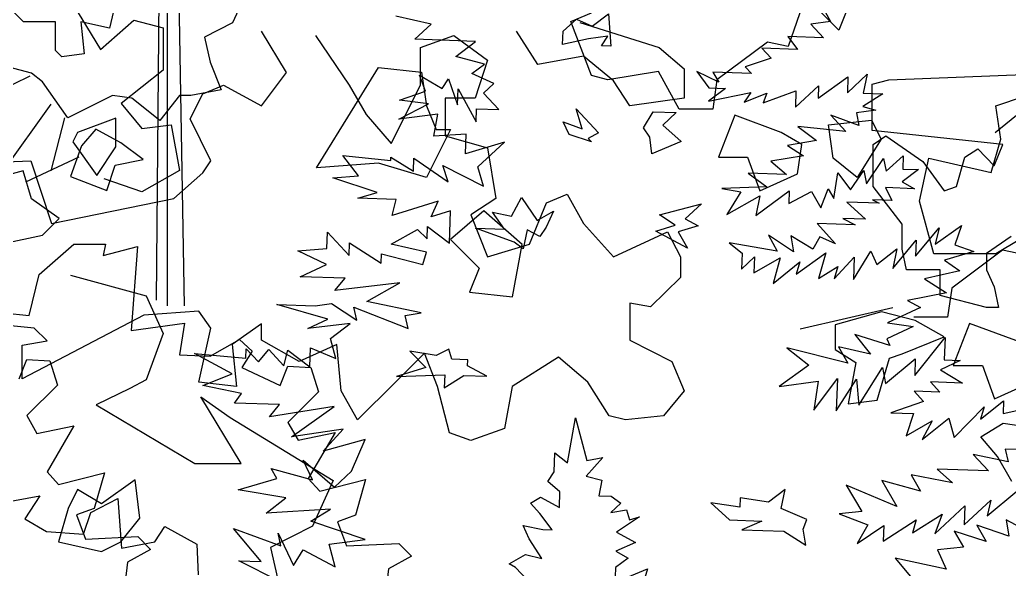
# Model space of a CAD drawing. Header units: inches. Extents: x -11 to 128, y 7 to 56.
# Drawn here: x 61.3007 to 61.6682, y 22.5109 to 22.7152 of the extents above; entities that cross this region are included whole.
import ezdxf

# ---------------------------------------------------------------- set-up
doc = ezdxf.new("R2010")
doc.units = ezdxf.units.IN
doc.header["$MEASUREMENT"] = 0
doc.layers.add('CAY', color=94, linetype='Continuous')
doc.layers.add('CAY-3', color=61, linetype='Continuous')
picture_1 = doc.add_image_def('image1.jpg', size_in_pixel=(1680, 1093))

# ---------------------------------------------------------------- blocks, each defined once
blk = doc.blocks.new('A$C76451831')
at = {"layer": 'CAY'}
for p, q in [((1732.84, 1302.79), (1656.18, 1285.1)), ((4951.7, 782.9), (4979.41, 737.48)), ((5100.15, 784.63), (5088.75, 759.46)), ((5575.78, 773.95), (5583.47, 760.53)), ((4979.41, 737.48), (5007.12, 761.66)), ((5007.12, 761.66), (5031.3, 755.18)), ((5253.05, 758.47), (5223.82, 764.93)), ((5031.3, 755.18), (5031.3, 720.37)), ((5088.75, 759.46), (5065.56, 747.66)), ((5239.46, 745.8), (5253.05, 758.47)), ((5583.47, 760.53), (5567.08, 758.38)), ((5567.08, 758.38), (5577.56, 747.14)), ((5065.56, 747.66), (5070.27, 726.82)), ((5289.7, 744.04), (5239.46, 745.8)), ((5577.56, 747.14), (5548.14, 748.16)), ((5548.14, 748.16), (5555.93, 737.47)), ((5273.4, 731.46), (5289.7, 744.04)), ((5526.51, 738.49), (5534.37, 730.06)), ((5555.93, 737.47), (5526.51, 738.49)), ((5297.2, 725.19), (5273.4, 731.46)), ((5534.37, 730.06), (5512.83, 723.1)), ((4922.48, 717.77), (4887.88, 726.82)), ((5031.3, 720.37), (4996.51, 692.65)), ((5070.27, 726.82), (5079.31, 704.01)), ((5286.51, 717.41), (5297.2, 725.19)), ((5512.83, 723.1), (5518.07, 717.48)), ((4825.38, 669.01), (4921.3, 715.42)), ((4931.52, 710.7), (4922.48, 717.77)), ((5248.39, 702.87), (5243.42, 716.19)), ((5243.42, 716.19), (5262.06, 705.11)), ((5262.06, 705.11), (5267.32, 713.09)), ((5267.32, 713.09), (5274.73, 691.52)), ((5304.79, 709.06), (5286.51, 717.41)), ((5472.81, 719.06), (5482.76, 705.57)), ((5491.08, 710.26), (5472.81, 719.06)), ((5518.07, 717.48), (5485.93, 718.6)), ((5485.93, 718.6), (5491.08, 710.26)), ((5573.09, 696.97), (5597.73, 714.7)), ((5597.27, 701.57), (5613.66, 716.86)), ((5597.73, 714.7), (5597.27, 701.57)), ((5613.66, 716.86), (5610.39, 701.11)), ((4952.35, 680.81), (4931.52, 710.7)), ((5079.31, 704.01), (5054.16, 699.29)), ((5274.73, 691.52), (5275.19, 704.66)), ((5275.19, 704.66), (5290.09, 677.39)), ((5296.36, 701.2), (5304.79, 709.06)), ((5496.34, 705.09), (5482.38, 694.7)), ((5482.76, 705.57), (5496.34, 705.09)), ((5554.25, 689.47), (5573.45, 707.39)), ((5573.45, 707.39), (5573.09, 696.97)), ((4989.3, 699.29), (4952.35, 680.81)), ((5005.42, 696.93), (4989.3, 699.29)), ((5028.61, 678.45), (5005.42, 696.93)), ((5044.72, 699.29), (5028.61, 678.45)), ((5054.16, 699.29), (5044.72, 699.29)), ((5226.83, 695.46), (5248.39, 702.87)), ((5309.03, 687.61), (5296.36, 701.2)), ((5482.38, 694.7), (5517.52, 701.63)), ((5517.52, 701.63), (5511.8, 693.67)), ((5511.8, 693.67), (5530.64, 701.17)), ((5527.64, 693.12), (5554.72, 703.05)), ((5530.64, 701.17), (5527.64, 693.12)), ((5554.72, 703.05), (5554.25, 689.47)), ((5626.69, 700.54), (5610.01, 690.24)), ((5610.39, 701.11), (5626.69, 700.54)), ((4899.28, 636.77), (4938.59, 692.21)), ((4996.51, 692.65), (5013.61, 672.01)), ((5226.28, 679.62), (5250.74, 692.36)), ((5250.74, 692.36), (5226.83, 695.46)), ((5290.09, 677.39), (5290.47, 688.25)), ((5290.47, 688.25), (5309.03, 687.61)), ((5610.01, 690.24), (5620.78, 687.15)), ((4938.59, 636.77), (4949.99, 680.81)), ((5258.6, 683.93), (5226.28, 679.62)), ((5255.24, 665.46), (5258.6, 683.93)), ((5606.74, 674.49), (5583.48, 683.01)), ((5583.48, 683.01), (5596.14, 669.42)), ((5620.78, 687.15), (5604.85, 684.98)), ((5604.85, 684.98), (5606.74, 674.49)), ((5013.61, 672.01), (5037.78, 674.95)), ((5037.78, 674.95), (5044.86, 637.2)), ((5596.14, 669.42), (5556.41, 673.53)), ((5556.41, 673.53), (5571.87, 662.11)), ((5282.04, 667.24), (5255.24, 665.46)), ((5281.47, 650.94), (5282.04, 667.24)), ((5313.53, 660.7), (5281.47, 650.94)), ((5291.51, 640.16), (5313.53, 660.7)), ((5571.87, 662.11), (5547.71, 657.97)), ((5547.71, 657.97), (5561, 649.34)), ((4917.76, 627.72), (4961.78, 648.56)), ((5179.91, 649.5), (5219.64, 645.39)), ((5192.92, 632.73), (5179.91, 649.5)), ((5219.64, 645.39), (5219.74, 648.11)), ((5219.74, 648.11), (5238.37, 636.58)), ((5238.37, 636.58), (5238.75, 647.45)), ((5238.75, 647.45), (5267.07, 627.87)), ((5561, 649.34), (5534.11, 644.84)), ((5613.22, 626.21), (5627.08, 647.03)), ((5627.08, 647.03), (5629.44, 636.52)), ((5629.44, 636.52), (5643.47, 649.18)), ((5643.47, 649.18), (5643.09, 638.31)), ((5262.55, 641.18), (5296.39, 624.13)), ((5267.07, 627.87), (5262.55, 641.18)), ((5296.39, 624.13), (5291.51, 640.16)), ((5534.11, 644.84), (5546.87, 633.97)), ((5044.86, 637.2), (5013.61, 619.51)), ((5171.57, 631.21), (5192.92, 632.73)), ((5208.3, 619.04), (5171.57, 631.21)), ((5515.19, 635.07), (5530.65, 623.65)), ((5546.87, 633.97), (5515.19, 635.07)), ((5586.05, 614.01), (5589.51, 635.2)), ((5589.51, 635.2), (5599.9, 621.24)), ((5599.9, 621.24), (5610.88, 637.17)), ((5610.88, 637.17), (5613.22, 626.21)), ((5656.22, 637.86), (5642.73, 627.9)), ((5643.09, 638.31), (5656.22, 637.86)), ((5013.61, 619.51), (4982.36, 630.13)), ((5530.65, 623.65), (5493.44, 622.23)), ((5493.44, 622.23), (5509.21, 619.42)), ((5628.96, 622.94), (5634.03, 612.34)), ((5652.95, 622.1), (5628.96, 622.94)), ((5642.73, 627.9), (5652.95, 622.1)), ((5192.27, 614.16), (5208.3, 619.04)), ((5223.95, 613.06), (5192.27, 614.16)), ((5509.21, 619.42), (5497.68, 600.78)), ((5497.68, 600.78), (5524.95, 616.15)), ((5521.67, 599.94), (5549.11, 620.29)), ((5524.95, 616.15), (5521.67, 599.94)), ((5549.11, 620.29), (5548.75, 609.88)), ((5548.75, 609.88), (5567.67, 619.64)), ((5567.67, 619.64), (5575.36, 606.23)), ((5575.36, 606.23), (5581.34, 621.88)), ((5581.34, 621.88), (5586.05, 614.01)), ((5220.78, 600.02), (5223.95, 613.06)), ((5258.8, 611.84), (5220.78, 600.02)), ((5252.91, 598.9), (5258.8, 611.84)), ((5596.82, 610.92), (5612.19, 596.78)), ((5623.52, 609.98), (5596.82, 610.92)), ((5618.19, 612.89), (5623.52, 609.98)), ((5634.03, 612.34), (5618.19, 612.89)), ((5268.94, 603.78), (5252.91, 598.9)), ((5268.01, 577.07), (5268.94, 603.78)), ((5249.55, 580.43), (5249.91, 590.84)), ((5249.91, 590.84), (5268.01, 577.07)), ((5603.87, 592.08), (5572.18, 593.19)), ((5572.18, 593.19), (5587.46, 576.34)), ((5612.19, 596.78), (5593.63, 597.43)), ((5593.63, 597.43), (5603.87, 592.08)), ((5653.72, 566.32), (5673.11, 589.67)), ((5669.92, 576.18), (5691.77, 591.73)), ((5673.11, 589.67), (5669.92, 576.18)), ((5691.77, 591.73), (5686.22, 575.61)), ((5166.8, 572.44), (5167.27, 586.02)), ((5167.27, 586.02), (5185.18, 566.81)), ((5219.94, 576.02), (5241.67, 588.41)), ((5241.67, 588.41), (5249.55, 580.43)), ((5552.79, 569.84), (5531.98, 583.71)), ((5531.98, 583.71), (5539.21, 570.31)), ((5568.73, 572), (5550.53, 583.07)), ((5550.53, 583.07), (5552.79, 569.84)), ((5574.52, 582.23), (5568.73, 572)), ((5587.46, 576.34), (5574.52, 582.23)), ((5185.18, 566.81), (5185.54, 577.23)), ((5185.54, 577.23), (5211.69, 560.45)), ((5249.17, 569.56), (5219.94, 576.02)), ((5499.57, 577.14), (5510.15, 568.61)), ((5539.21, 570.31), (5499.57, 577.14)), ((5634.78, 556.1), (5654.18, 579.45)), ((5654.18, 579.45), (5653.72, 566.32)), ((5686.22, 575.61), (5701.88, 570.07)), ((5142.71, 570.56), (5166.8, 572.44)), ((5166.34, 559.31), (5142.71, 570.56)), ((5211.69, 560.45), (5211.96, 568.14)), ((5211.96, 568.14), (5246.09, 559.24)), ((5246.09, 559.24), (5249.17, 569.56)), ((5510.15, 568.61), (5509.69, 555.48)), ((5509.69, 555.48), (5520.47, 565.53)), ((5520.47, 565.53), (5520.01, 552.4)), ((5520.01, 552.4), (5541.74, 564.79)), ((5541.74, 564.79), (5536.02, 543.68)), ((5554.86, 551.18), (5579.49, 568.91)), ((5579.49, 568.91), (5573.32, 547.82)), ((5586.44, 547.36), (5602.93, 565.37)), ((5602.29, 546.81), (5616.7, 570.33)), ((5602.93, 565.37), (5602.29, 546.81)), ((5616.7, 570.33), (5621.75, 559.27)), ((5621.75, 559.27), (5638.07, 572.3)), ((5638.07, 572.3), (5634.78, 556.1)), ((5701.88, 570.07), (5677.61, 562.76)), ((5144.69, 549.18), (5166.34, 559.31)), ((5536.02, 543.68), (5557.94, 561.5)), ((5557.94, 561.5), (5554.86, 551.18)), ((5573.32, 547.82), (5589.52, 557.68)), ((5589.52, 557.68), (5586.44, 547.36)), ((5677.61, 562.76), (5690.45, 554.15)), ((5181.8, 547.89), (5144.69, 549.18)), ((5690.45, 554.15), (5661.22, 547.47)), ((5173.29, 537.76), (5181.8, 547.89)), ((5226.98, 544.04), (5173.29, 537.76)), ((5199.71, 528.68), (5226.98, 544.04)), ((5661.22, 547.47), (5679.4, 535.95)), ((5679.4, 535.95), (5646.99, 529.38)), ((5683.65, 539.8), (5680.11, 515.62)), ((5125.31, 526.29), (5156.99, 525.18)), ((5167.47, 513.94), (5125.31, 526.29)), ((5156.99, 525.18), (5170.65, 526.97)), ((5170.65, 526.97), (5191.46, 513.1)), ((5189.12, 524.06), (5233.82, 506.18)), ((5191.46, 513.1), (5189.12, 524.06)), ((5244.7, 519.4), (5199.71, 528.68)), ((5646.99, 529.38), (5657.66, 523.56)), ((5231.48, 517.14), (5244.7, 519.4)), ((5233.82, 506.18), (5231.48, 517.14)), ((5657.66, 523.56), (5630.49, 510.91)), ((5150.9, 506.35), (5167.47, 513.94)), ((5185.94, 510.57), (5150.9, 506.35)), ((5169.64, 497.99), (5185.94, 510.57)), ((5651.68, 507.91), (5630.03, 497.78)), ((5630.49, 510.91), (5651.68, 507.91)), ((5680.11, 515.62), (5652.4, 515.62)), ((5632.55, 492.25), (5603.42, 501.43)), ((5603.42, 501.43), (5616.44, 485.11)), ((5174.04, 481.52), (5169.64, 497.99)), ((5630.03, 497.78), (5632.55, 492.25)), ((5652.99, 467.51), (5678.1, 498.82)), ((5678.1, 498.82), (5677.45, 480.26)), ((5057.27, 485.6), (5099.74, 481.85)), ((5088.4, 468.64), (5057.27, 485.6)), ((5099.74, 481.85), (5100.01, 489.54)), ((5100.01, 489.54), (5110.05, 478.77)), ((5110.05, 478.77), (5118.57, 488.9)), ((5118.57, 488.9), (5131.23, 475.31)), ((5131.23, 475.31), (5134.41, 488.34)), ((5134.41, 488.34), (5152.5, 474.56)), ((5152.5, 474.56), (5153.06, 490.41)), ((5153.06, 490.41), (5174.04, 481.52)), ((5597.6, 477.61), (5547.29, 490.25)), ((5547.29, 490.25), (5565.37, 476.01)), ((5589.92, 491.02), (5597.6, 477.61)), ((5616.44, 485.11), (5589.92, 491.02)), ((5565.37, 476.01), (5540.74, 458.29)), ((5628.73, 460.65), (5653.46, 481.1)), ((5653.46, 481.1), (5652.99, 467.51)), ((5690.58, 479.8), (5674.45, 472.2)), ((5677.45, 480.26), (5690.58, 479.8)), ((5064.05, 459.07), (5088.4, 468.64)), ((5606.81, 442.83), (5626.47, 473.88)), ((5626.47, 473.88), (5628.73, 460.65)), ((5674.45, 472.2), (5692.64, 461.14)), ((5096, 452.51), (5064.05, 459.07)), ((5540.74, 458.29), (5573.06, 462.6)), ((5569.51, 438.7), (5589, 464.76)), ((5573.06, 462.6), (5569.51, 438.7)), ((5589, 464.76), (5588.07, 438.05)), ((5588.07, 438.05), (5604.84, 464.21)), ((5604.84, 464.21), (5606.81, 442.83)), ((5665.94, 462.08), (5673.8, 453.64)), ((5692.64, 461.14), (5665.94, 462.08)), ((5090.28, 444.55), (5096, 452.51)), ((5652.53, 454.38), (5660.39, 445.95)), ((5673.8, 453.64), (5652.53, 454.38)), ((5062.55, 449.63), (5086.72, 432.52)), ((5127.39, 443.26), (5090.28, 444.55)), ((5119.34, 433.11), (5127.39, 443.26)), ((5660.39, 445.95), (5633.33, 436.47)), ((5707.46, 431.16), (5726.57, 446.36)), ((5726.57, 446.36), (5726.2, 435.94)), ((5726.2, 435.94), (5766.85, 444.95)), ((5172.65, 441.67), (5119.34, 433.11)), ((5137.34, 416.61), (5172.65, 441.67)), ((5633.33, 436.47), (5651.88, 435.82)), ((5651.88, 435.82), (5645.8, 417.45)), ((5685.63, 416.05), (5710.54, 441.48)), ((5710.54, 441.48), (5707.46, 431.16)), ((5645.8, 417.45), (5667.53, 429.83)), ((5659.29, 414.25), (5681.21, 432.08)), ((5667.53, 429.83), (5659.29, 414.25)), ((5681.21, 432.08), (5685.63, 416.05)), ((2147.32, 135.38), (2147.32, 419.7)), ((5180.15, 422.83), (5137.34, 416.61)), ((5163.66, 404.81), (5180.15, 422.83)), ((5198.44, 414.48), (5163.66, 404.81)), ((5187.1, 388.13), (5198.44, 414.48)), ((2138.28, 140.1), (2140.64, 408.29)), ((2161.47, 135.38), (2156.75, 405.93)), ((5701.45, 401.9), (5714.12, 388.31)), ((5730.24, 395.91), (5701.45, 401.9)), ((5746.9, 405.75), (5727.89, 406.42)), ((5727.89, 406.42), (5730.24, 395.91)), ((5154.68, 381.1), (5147.08, 397.23)), ((5147.08, 397.23), (5173.04, 375.02)), ((5120.57, 390.45), (5154.68, 381.1)), ((5125.26, 382.13), (5120.57, 390.45)), ((5173.04, 375.02), (5187.1, 388.13)), ((5650.11, 385.11), (5657.8, 371.69)), ((5684.32, 378.47), (5650.11, 385.11)), ((5714.12, 388.31), (5671.57, 389.8)), ((5671.57, 389.8), (5684.32, 378.47)), ((5093.21, 372.82), (5125.26, 382.13)), ((5171.94, 380.31), (5154.84, 342.56)), ((5596.34, 376.56), (5609.18, 354.8)), ((5638.32, 358.77), (5596.34, 376.56)), ((5625.93, 380.51), (5638.32, 358.77)), ((5657.8, 371.69), (5625.93, 380.51)), ((5132.85, 366), (5093.21, 372.82)), ((5712.82, 351.18), (5737.55, 371.63)), ((5116.55, 353.42), (5132.85, 366)), ((5693.98, 343.68), (5715.99, 364.22)), ((5715.99, 364.22), (5712.82, 351.18)), ((5169.68, 356.55), (5116.55, 353.42)), ((5153.48, 346.69), (5169.68, 356.55)), ((5609.18, 354.8), (5590.52, 352.74)), ((5590.52, 352.74), (5614.23, 343.75)), ((5651.15, 337.02), (5675.71, 352.48)), ((5669.71, 336.37), (5694.53, 359.53)), ((5675.71, 352.48), (5669.71, 336.37)), ((5694.53, 359.53), (5693.98, 343.68)), ((5198.26, 331.53), (5153.48, 346.69)), ((5626.89, 330.16), (5654.25, 347.79)), ((5654.25, 347.79), (5651.15, 337.02)), ((5744.58, 339.2), (5728.57, 347.91)), ((5728.57, 347.91), (5730.81, 334.24)), ((5112.43, 313.22), (5089.38, 340.77)), ((5089.38, 340.77), (5128.75, 326.25)), ((5154.84, 342.56), (5120.06, 324.86)), ((5126.39, 336.76), (5139.05, 310.02)), ((5128.75, 326.25), (5126.39, 336.76)), ((5614.23, 343.75), (5605.53, 328.18)), ((5605.53, 328.18), (5627.35, 343.29)), ((5627.35, 343.29), (5626.89, 330.16)), ((5712.08, 329.9), (5685.64, 338.53)), ((5685.64, 338.53), (5693.33, 325.12)), ((5730.81, 334.24), (5704.39, 343.32)), ((5704.39, 343.32), (5712.08, 329.9)), ((5168.67, 327.57), (5198.26, 331.53)), ((5173.45, 308.82), (5168.67, 327.57)), ((5120.06, 324.86), (5127.13, 293.6)), ((5139.05, 310.02), (5147.21, 322.88)), ((5147.21, 322.88), (5173.45, 308.82)), ((5693.33, 325.12), (5671.96, 323.14)), ((5671.96, 323.14), (5679.1, 307.03)), ((5093.87, 313.86), (5112.43, 313.22)), ((5127.72, 296.82), (5093.87, 313.86)), ((5636.83, 316.21), (5655.1, 294.27)), ((5679.1, 307.03), (5636.83, 316.21))]:
    blk.add_line(p, q, dxfattribs=at)
for points in [[(4912.09, 2023.66), (4918.42, 2039.48), (4937.41, 2038.42), (4943.73, 2018.38), (4918.42, 1993.07), (4926.86, 1978.3), (4957.45, 1984.63), (4935.3, 1946.66), (4944.79, 1936.12), (4982.76, 1945.61), (4974.32, 1916.08), (4959.56, 1910.8), (4966.94, 1890.77), (5010.18, 1892.87), (5020.73, 1882.33), (5001.74, 1871.78), (4996.47, 1827.48)], [(997.2, 1298.75), (1018.29, 1296.64), (1026.73, 1330.39), (1055.21, 1355.7), (1081.57, 1355.7), (1079.47, 1346.21), (1107.94, 1353.59), (1102.67, 1283.98), (1146.97, 1290.31), (1142.75, 1263.94), (1168.06, 1262.89), (1192.32, 1276.6), (1202.86, 1267.11), (1194.43, 1253.4), (1226.07, 1238.63), (1232.4, 1254.45), (1251.38, 1253.4), (1257.71, 1233.36), (1232.4, 1208.05), (1240.83, 1193.28), (1271.42, 1199.61), (1249.27, 1161.64), (1258.76, 1151.09), (1296.73, 1160.59), (1288.29, 1131.05), (1273.53, 1125.78), (1280.91, 1105.74), (1324.15, 1107.85), (1334.7, 1097.3), (1315.72, 1086.76), (1310.44, 1042.46)], [(1831.28, 1158.99), (1819.49, 1179.83), (1805.73, 1195.96), (1824.21, 1207.36), (1854.08, 1203.04)], [(1430.87, 1077.18), (1420.83, 1087.96), (1415.49, 1090.86), (1428.9, 1098.55), (1442.38, 1095.36), (1432.08, 1111.59), (1427.02, 1122.65), (1443.22, 1119.36), (1450.92, 1119.09), (1440.97, 1132.59), (1433.1, 1141.02), (1441.44, 1146.17), (1457, 1137.47), (1457.45, 1150.6), (1447.33, 1159.11), (1452.59, 1167.09), (1453.15, 1182.93), (1463.72, 1174.4), (1470.47, 1211.8), (1479.66, 1176.57), (1492.88, 1178.83), (1479.2, 1163.44), (1492.23, 1160.26), (1489.51, 1147.21), (1499.92, 1146.85), (1507.88, 1141.13), (1499.45, 1133.26), (1512.67, 1135.52), (1515.1, 1127.28), (1523.34, 1129.71), (1504.32, 1117.23), (1519.88, 1108.52), (1503.77, 1101.38), (1513.99, 1095.58), (1503.3, 1087.8), (1503.03, 1080.1)], [(1513.44, 1079.74), (1530, 1086.86), (1526.92, 1076.54)]]:
    blk.add_lwpolyline(points, dxfattribs=at)
for points in [[(1287.66, 1470.3), (1307.45, 1501.98), (1343.08, 1498.02), (1347.04, 1470.3), (1354.96, 1450.49), (1366.84, 1450.49), (1347.04, 1410.89), (1307.45, 1422.77), (1255.99, 1418.81)], [(1754.81, 1391.09), (1762.72, 1426.73), (1814.19, 1414.85), (1822.11, 1442.57), (1818.15, 1470.3), (1841.9, 1478.22), (1877.53, 1466.34), (1865.66, 1410.89), (1841.9, 1395.05), (1837.94, 1359.4), (1818.15, 1347.52), (1766.68, 1347.52)], [(1058.5, 1448.2), (1054.54, 1440.28), (1074.34, 1412.56), (1090.17, 1436.32), (1090.17, 1460.09)], [(1683.55, 1426.73), (1679.59, 1454.45), (1715.22, 1458.41), (1723.14, 1442.57), (1703.34, 1410.89)], [(1418.3, 1311.88), (1426.22, 1355.44), (1394.55, 1383.16), (1366.84, 1359.4), (1390.59, 1335.64), (1382.67, 1315.84)], [(1109.93, 1128.8), (1105.97, 1160.49), (1078.25, 1140.68), (1058.46, 1152.57), (1050.54, 1136.72), (1042.62, 1109), (1078.25, 1101.08), (1094.09, 1109)], [(4915.73, 781.35), (4928.92, 802.48), (4952.68, 797.2), (4965.87, 813.04), (4971.15, 778.71), (4992.27, 778.71), (4986.99, 754.95), (4963.23, 760.23), (4965.87, 733.83), (4947.4, 731.19), (4942.12, 736.47), (4942.12, 760.23), (4915.73, 760.23), (4899.89, 776.07)], [(5401.49, 740.14), (5393.8, 740.41), (5399.06, 748.38), (5383.13, 746.22), (5361.67, 741.53), (5362.05, 752.4), (5373.27, 762.43), (5386.21, 756.54), (5399.71, 766.95)], [(5385.59, 660.91), (5367.22, 666.99), (5362.15, 677.59), (5377.8, 671.61), (5372.94, 688.09), (5391.29, 668.41), (5382.97, 663.72)], [(5433.75, 664.66), (5428.59, 672.55), (5436.76, 685.87), (5455.77, 685.2), (5444.52, 674.72), (5459.91, 661.03), (5435.54, 651)], [(4892.21, 659.97), (4885.53, 671.37), (4869.41, 671.37), (4869.41, 643.85), (4852.9, 632.05), (4836.78, 636.77), (4843.86, 609.24), (4871.37, 606.88), (4880.81, 586.04), (4862.33, 574.63), (4862.33, 553.79), (4871.37, 544.36), (4894.57, 532.95), (4906.36, 551.43), (4899.28, 576.6), (4931.52, 583.68), (4945.27, 597.44), (4922.48, 613.57), (4915.4, 636.77), (4889.85, 630.08)], [(4975.54, 671.37), (4963.75, 657.61), (4954.71, 632.05), (4984.58, 620.64), (4991.66, 641.49), (5014.85, 646.2), (4996.37, 659.97)], [(5321.51, 577.92), (5289.74, 589.45), (5313.73, 588.62), (5303.79, 602.56), (5319.54, 599.29), (5327.79, 614.87), (5340.72, 595.83), (5354.13, 603.52), (5348.22, 590.13), (5342.97, 582.61), (5332.29, 587.97), (5329.02, 572.21)], [(5441.93, 600.46), (5476.69, 609.67), (5463.11, 597), (5473.78, 591.19), (5457.3, 586.32), (5464.99, 572.91), (5438.74, 586.97), (5454.77, 591.85)], [(5270.09, 480.89), (5267.66, 489.13), (5257.06, 484.06), (5235.43, 487.54), (5248.55, 473.93), (5224.28, 466.62), (5264.2, 467.94), (5263.82, 457.08), (5280.04, 467.39), (5299.05, 466.73), (5283.04, 475.45), (5283.22, 480.43)], [(5560.63, 340.18), (5563.63, 348.23), (5542.64, 357.13), (5545.91, 372.88), (5531.95, 362.49), (5508.51, 366.03), (5508.25, 358.33), (5484.35, 361.88), (5499.72, 347.75), (5526.42, 346.81), (5509.86, 339.69), (5544.71, 338.47), (5562.89, 326.95)]]:
    blk.add_lwpolyline(points, close=True, dxfattribs=at)
at = {"layer": 'CAY-3'}
for p, q in [((5725.51, 571.07), (5683.65, 539.8)), ((5742.61, 567.53), (5725.51, 571.07)), ((4954.64, 550.49), (5017.14, 533.39)), ((5017.14, 533.39), (5031.3, 502.12)), ((5031.3, 502.12), (5017.14, 463.78)), ((5017.14, 463.78), (5003.58, 456.71)), ((5003.58, 456.71), (4975.87, 443.14)), ((4975.87, 443.14), (5057.56, 394.47)), ((5095.88, 394.47), (5062.55, 449.63)), ((5086.72, 432.52), (5171.94, 380.31)), ((5057.56, 394.47), (5095.88, 394.47)), ((2675.11, 391.31), (2660.85, 350.14)), ((2712.73, 388.48), (2702.71, 363.7)), ((2481.01, 370.78), (2498.11, 377.86)), ((2702.71, 363.7), (2685.02, 381.4)), ((2498.11, 325.95), (2481.01, 370.78)), ((2488.59, 369.94), (2554.04, 349.29)), ((2245.67, 328.64), (2225.03, 362.86)), ((2453.8, 335.13), (2436.11, 362.86)), ((2269.84, 359.32), (2297.55, 318.03)), ((2356.51, 349.29), (2384.23, 359.32)), ((2384.23, 359.32), (2411.94, 338.67)), ((2643.75, 353.68), (2601.88, 322.41)), ((2660.85, 350.14), (2643.75, 353.68)), ((2356.51, 318.03), (2356.51, 349.29)), ((2554.04, 349.29), (2574.67, 331.59)), ((2411.94, 338.67), (2401.92, 307.41)), ((2491.54, 342.21), (2453.8, 335.13)), ((2516.3, 321.57), (2491.54, 342.21)), ((2225.03, 300.92), (2245.67, 328.64)), ((2553.54, 329.49), (2511.67, 322.41)), ((2570.63, 298.23), (2553.54, 329.49)), ((2574.67, 331.59), (2574.67, 307.41)), ((2743.98, 322.41), (2880.17, 327.95)), ((2511.67, 322.41), (2498.11, 325.95)), ((2529.86, 300.92), (2516.3, 321.57)), ((2601.88, 322.41), (2598.35, 298.23)), ((2730.42, 318.87), (2743.98, 322.41)), ((2176.68, 310.95), (2193.78, 318.03)), ((2193.78, 318.03), (2225.03, 300.92)), ((2297.55, 318.03), (2311.7, 293.84)), ((2332.34, 269.66), (2356.51, 318.03)), ((2730.42, 280.53), (2730.42, 318.87)), ((2166.07, 290.3), (2176.68, 310.95)), ((2377.15, 307.41), (2377.15, 276.15)), ((2401.92, 307.41), (2377.15, 307.41)), ((2574.67, 307.41), (2529.86, 300.92)), ((2598.35, 298.23), (2570.63, 298.23)), ((2183.17, 255.5), (2166.07, 290.3)), ((2311.7, 293.84), (2332.34, 269.66)), ((2838.31, 268.97), (2730.42, 280.53)), ((2377.15, 276.15), (2411.94, 266.12)), ((2731, 268.97), (2741.61, 276.04)), ((2741.61, 276.04), (2772.27, 254.81)), ((2411.94, 266.12), (2419.01, 224.24)), ((2731, 234.16), (2731, 268.97)), ((2807.06, 258.35), (2817.67, 265.43)), ((2817.67, 265.43), (2831.23, 251.27)), ((2831.23, 251.27), (2838.31, 268.97)), ((1898.01, 249.95), (2034.2, 255.49)), ((2034.2, 255.49), (2051.3, 203.58)), ((2176.68, 245.47), (2183.17, 255.5)), ((2772.27, 254.81), (2789.96, 230.62)), ((2799.98, 234.16), (2807.06, 258.35)), ((2152.51, 224.24), (2176.68, 245.47)), ((2755.17, 202.9), (2731, 234.16)), ((2789.96, 230.62), (2799.98, 234.16)), ((2051.3, 203.58), (2152.51, 224.24)), ((2419.01, 224.24), (2398.38, 210.67)), ((2460.88, 220.7), (2477.98, 227.78)), ((2477.98, 227.78), (2491.54, 203.59)), ((2446.73, 186.49), (2460.88, 220.7)), ((2398.38, 210.67), (2411.94, 175.87)), ((2491.54, 203.59), (2516.3, 175.87)), ((2516.3, 175.87), (2561.11, 196.52)), ((2561.11, 196.52), (2571.73, 175.87)), ((2755.17, 182.26), (2755.17, 202.9)), ((2845.38, 192.87), (2824.75, 178.72)), ((2411.94, 175.87), (2446.73, 186.49)), ((2758.71, 165.15), (2755.17, 182.26)), ((2571.73, 175.87), (2571.73, 158.76)), ((2824.75, 178.72), (2824.75, 165.15)), ((2786.42, 165.15), (2758.71, 165.15)), ((2786.42, 143.91), (2786.42, 165.15)), ((2824.75, 165.15), (2831.23, 150.99)), ((2571.73, 158.76), (2546.96, 134.58)), ((2831.23, 150.99), (2834.77, 133.89)), ((2824.75, 133.89), (2786.42, 143.91)), ((2173.14, 131.04), (2127.74, 127.5)), ((2183.17, 116.88), (2173.14, 131.04)), ((2529.86, 137.53), (2529.86, 106.86)), ((2546.96, 134.58), (2529.86, 137.53)), ((2834.77, 133.89), (2824.75, 133.89)), ((2127.74, 127.5), (2027.12, 74.99)), ((2037.15, 116.87), (1999.41, 120.41)), ((2047.76, 106.25), (2037.15, 116.87)), ((2173.14, 72.05), (2183.17, 116.88)), ((2225.03, 120.42), (2200.85, 103.32)), ((2225.03, 106.86), (2225.03, 120.42)), ((2256.28, 89.16), (2225.03, 106.86)), ((2529.86, 106.86), (2564.65, 89.16)), ((2027.12, 102.71), (2047.76, 106.25)), ((2027.12, 74.99), (2027.12, 102.71)), ((2200.85, 103.32), (2204.39, 68.51)), ((2287.53, 103.32), (2256.28, 89.16)), ((2291.07, 64.98), (2287.53, 103.32)), ((2360.05, 96.24), (2335.88, 72.05)), ((2370.67, 68.51), (2360.05, 96.24)), ((2470.9, 92.7), (2432.58, 68.51)), ((2495.08, 72.05), (2470.9, 92.7)), ((2564.65, 89.16), (2574.67, 64.98)), ((2204.39, 68.51), (2173.14, 72.05)), ((2335.88, 72.05), (2304.63, 40.79)), ((2380.69, 30.17), (2370.67, 68.51)), ((2432.58, 68.51), (2426.09, 33.71)), ((2512.76, 44.33), (2495.08, 72.05)), ((2304.63, 40.79), (2291.07, 64.98)), ((2574.67, 64.98), (2557.58, 44.33)), ((2526.33, 40.79), (2512.76, 44.33)), ((2557.58, 44.33), (2526.33, 40.79)), ((2426.09, 33.71), (2398.38, 23.69)), ((2398.38, 23.69), (2380.69, 30.17))]:
    blk.add_line(p, q, dxfattribs=at)
for points in [[(5741.73, 686.35), (5719.59, 668.42)], [(4876.64, 358.19), (4929.38, 367.68), (4916.72, 348.7), (4934.65, 338.15), (4965.24, 336.04), (4971.56, 353.97), (4993.71, 365.57), (4996.88, 324.44), (5024.3, 329.71), (5032.74, 342.37), (5059.1, 327.61), (5060.16, 302.29)]]:
    blk.add_lwpolyline(points, dxfattribs=at)
for points in [[(5736.7, 496.38), (5698.37, 510.54), (5684.81, 475.74), (5708.98, 475.74), (5719.01, 448.02), (5750.26, 462.17), (5753.8, 486.36)], [(2654.94, 278.99), (2616.61, 293.15), (2603.05, 258.35), (2627.22, 258.35), (2637.25, 230.62), (2668.5, 244.78), (2672.03, 268.97)], [(2765.78, 123.27), (2738.07, 130.35), (2699.75, 119.73), (2699.75, 99.08), (2716.85, 88.47), (2710.36, 54.26), (2734.53, 57.2), (2744.56, 92.01), (2755.17, 95.55), (2789.96, 109.7)]]:
    blk.add_lwpolyline(points, close=True, dxfattribs=at)

msp = doc.modelspace()

# ---------------------------------------------------------------- block references
at = {"layer": 'CAY', "xscale": 0.0004489089019145984, "yscale": 0.0004489089019145984, "zscale": 0.0004489089019145984}
for p in [(60.39163, 22.54812), (59.0954, 22.37316), (60.84706, 22.02325), (59.0954, 21.67334)]:
    msp.add_blockref('A$C76451831', p, dxfattribs=at)

# ---------------------------------------------------------------- pictures from other files: only their frames are drawn
image = msp.add_image(picture_1, insert=(12.49661, 7.37723), size_in_units=(74.4025, 48.40591))
image.dxf.flags = 6

doc.saveas('drawing.dxf')
